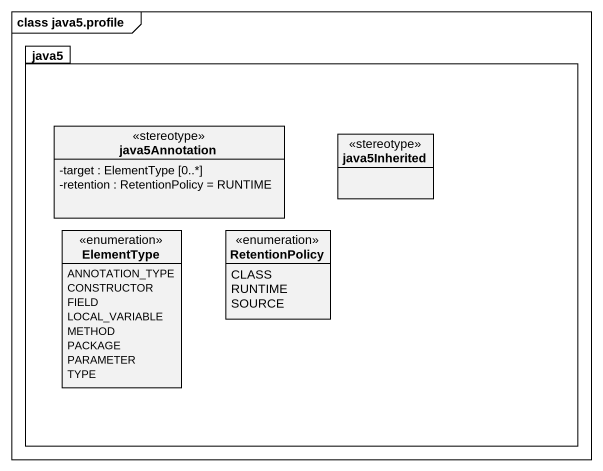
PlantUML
@startuml
mainframe class java5.profile
hide circle
hide empty members
skinparam classAttributeIconSize 0
package java5 {
  class java5Annotation <<stereotype>> {
    -target : ElementType [0..*]
    -retention : RetentionPolicy = RUNTIME
  }
  class java5Inherited <<stereotype>>
  enum ElementType {
    ANNOTATION_TYPE
    CONSTRUCTOR
    FIELD
    LOCAL_VARIABLE
    METHOD
    PACKAGE
    PARAMETER
    TYPE
  }
  enum RetentionPolicy {
    CLASS
    RUNTIME
    SOURCE
  }
}
@enduml
